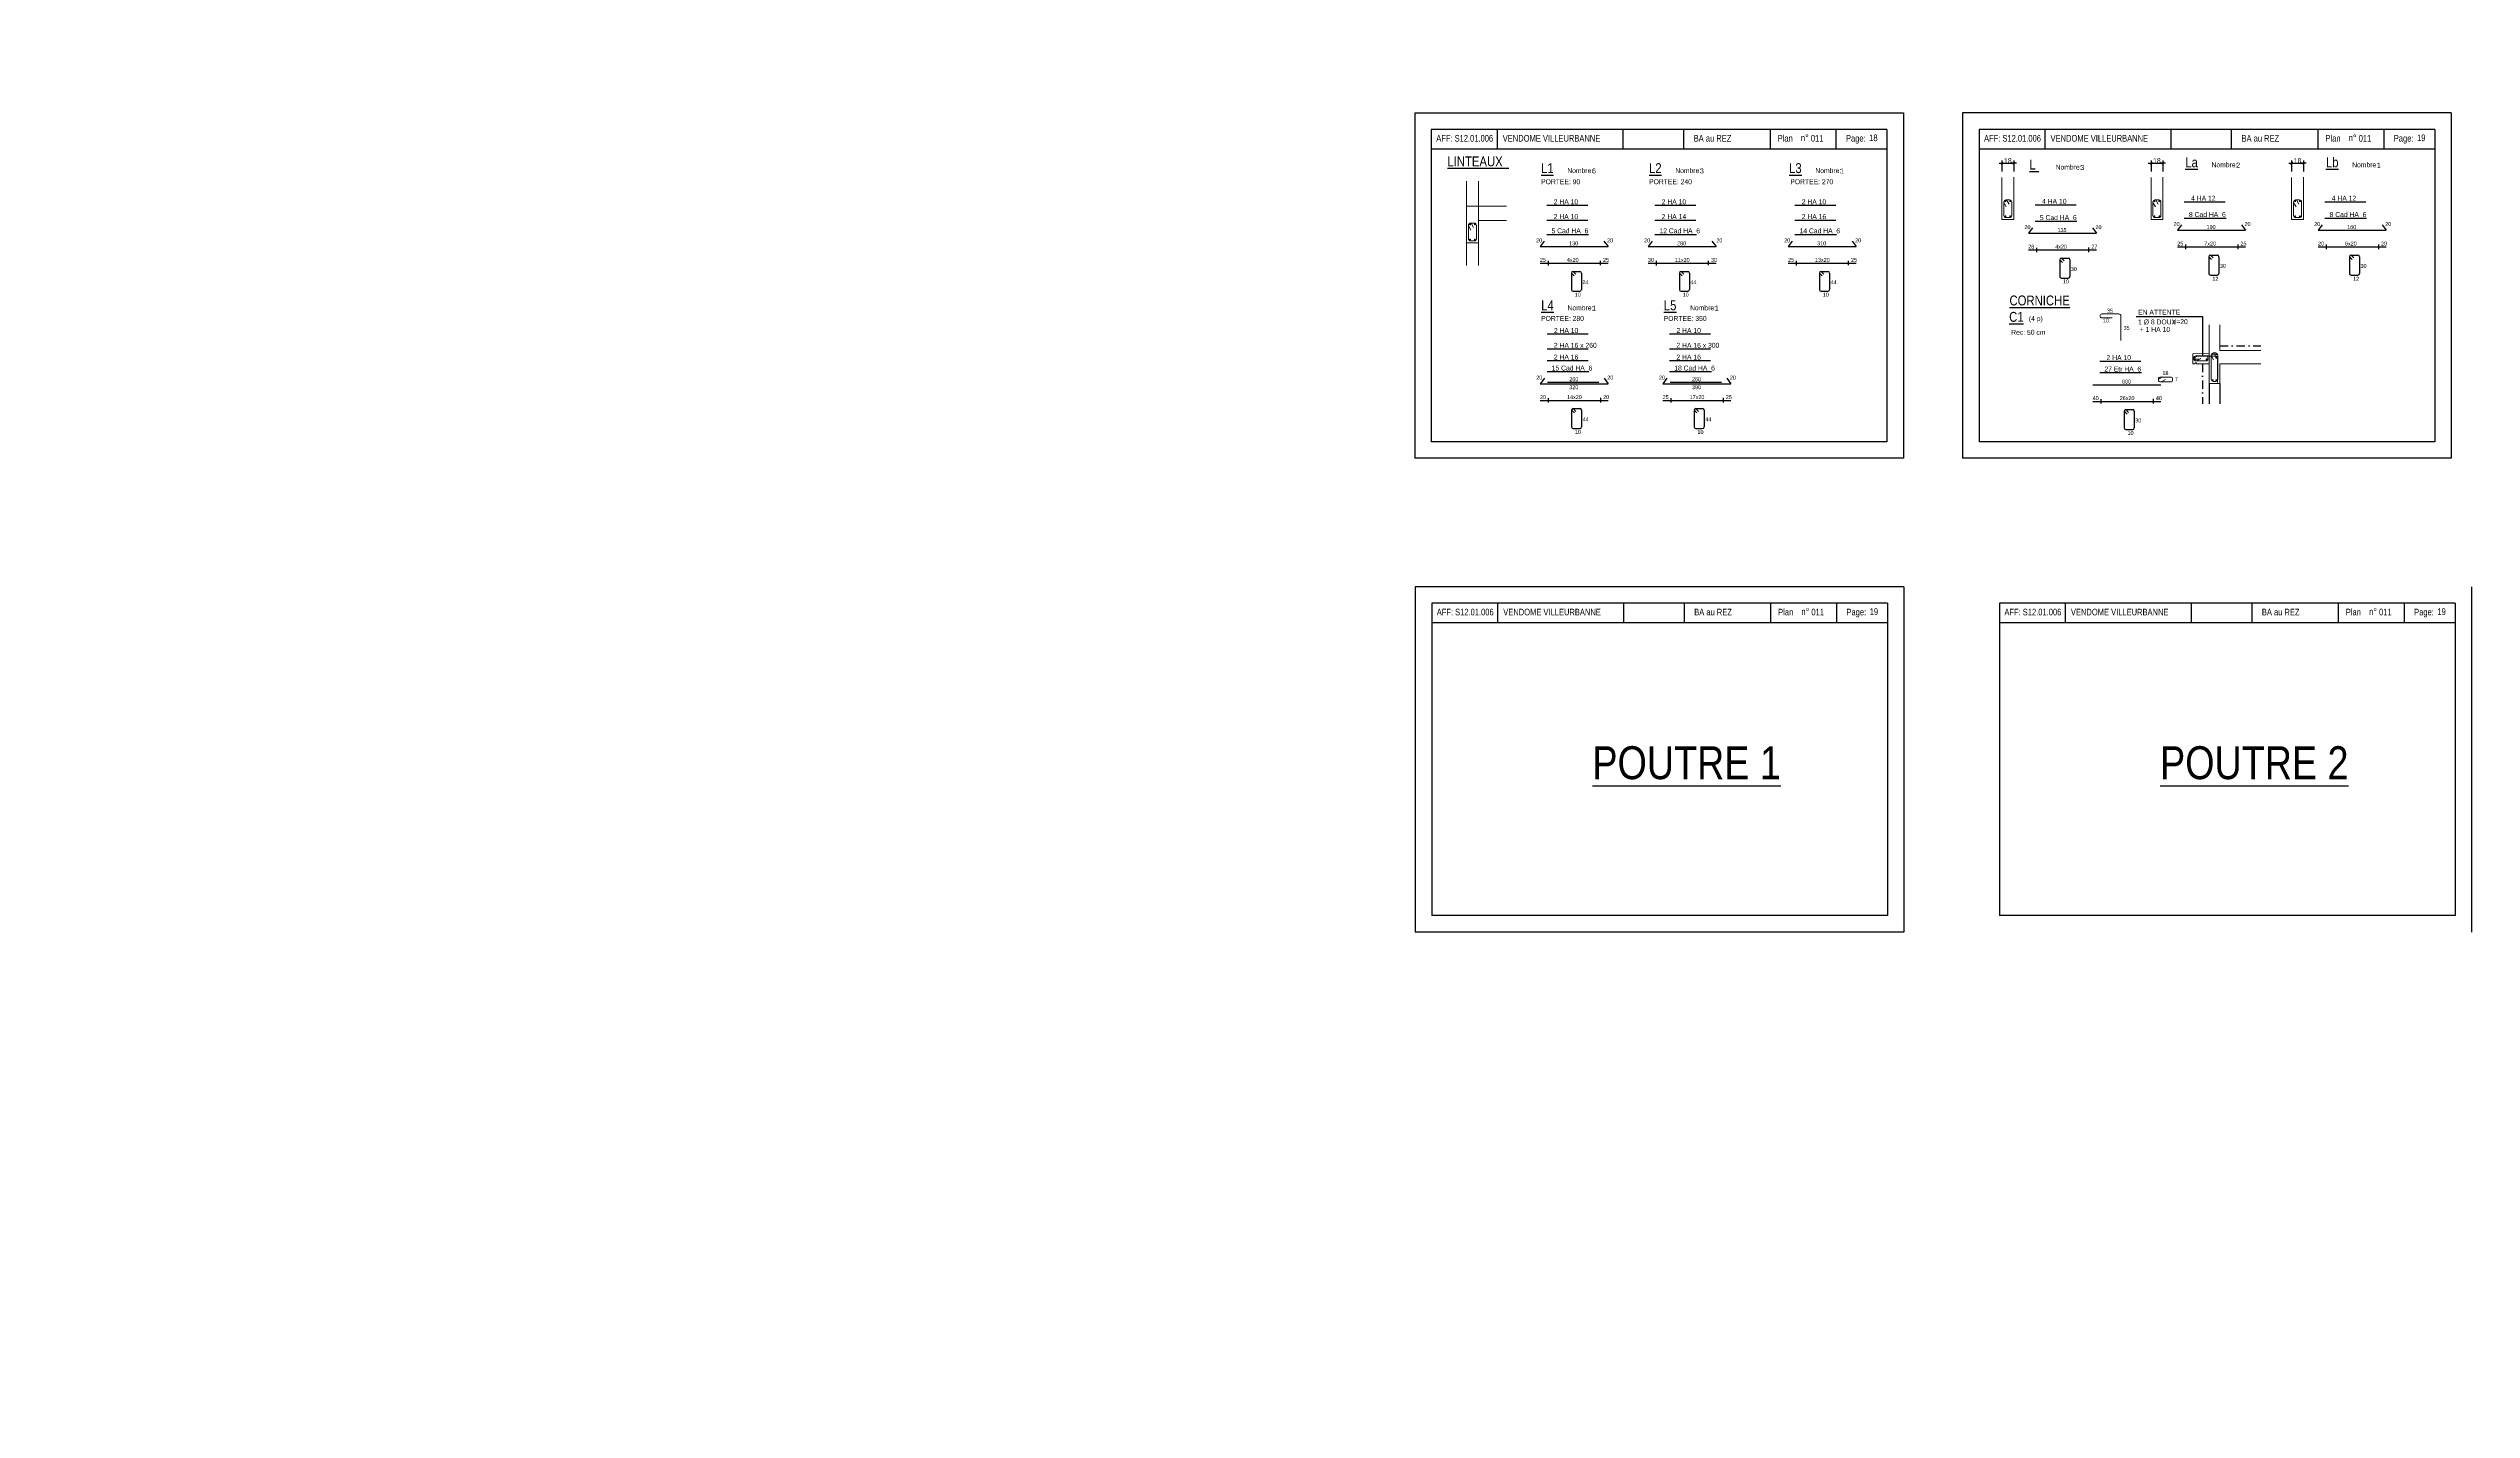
# Model space of a CAD drawing. Header units: metres. Extents: x -9927 to 45032, y -190416 to 12166.
# Drawn here: x -3741 to 3624, y -89698 to -85560 of the extents above; entities that cross this region are included whole.
import ezdxf
from ezdxf.enums import TextEntityAlignment as Align

# ---------------------------------------------------------------- set-up
doc = ezdxf.new("R2010")
doc.units = ezdxf.units.M
doc.header["$PDMODE"] = 65
doc.linetypes.add('TIRETPTX2', pattern=[50.8, 25.4, -12.7, 0, -12.7])
for name, color, linetype in [('01_cote_gen', 4, 'Continuous'), ('01_fenetres', 171, 'Continuous'), ('01_linteaux', 3, 'Continuous'), ('01_murs_coup', 5, 'Continuous'), ('01_poch_murs', 251, 'Continuous'), ('01_texte', 230, 'Continuous'), ('AA_COTES', 2, 'Continuous')]:
    doc.layers.add(name, color=color, linetype=linetype)
doc.styles.add('STYLE2', font='ARIALN.TTF')
doc.dimstyles.new('JB25', dxfattribs={"dimscale": 0.1, "dimtxt": 150, "dimasz": 17, "dimexe": 0.1, "dimexo": 0.1, "dimgap": 0.09, "dimtad": 1, "dimdec": 1, "dimlfac": 0.5, "dimdsep": 46, "dimtxsty": 'STYLE2', "dimblk1": 'BOND_G', "dimblk2": 'BOND_D', "dimsah": 1, "dimcen": 1.5, "dimdle": 0.01, "dimse1": 1, "dimse2": 1, "dimclrd": 4, "dimclre": 2, "dimclrt": 5, "dimadec": 0, "dimazin": 0, "dimtfac": 2.333333, "dimtdec": 1, "dimtix": 1, "dimtmove": 2, "dimatfit": 3, "dimldrblk": 'BOND_G', "dimfxl": 1, "dimtolj": 1, "dimtzin": 0, "dimarcsym": 0})

# ---------------------------------------------------------------- blocks, each defined once
blk = doc.blocks.new('BOND_G')
at = {"layer": 'AA_COTES', "color": 0}
for p, q in [((5, 0), (-5, 0)), ((1.8, 1.8), (-1.8, -1.8)), ((0, -5), (0, 15))]:
    blk.add_line(p, q, dxfattribs=at)
blk = doc.blocks.new('BOND_D')
at = {"layer": 'AA_COTES', "color": 0}
for p, q in [((5, 0), (-5, 0)), ((-1.8, -1.8), (1.8, 1.8)), ((0, 5), (0, -15))]:
    blk.add_line(p, q, dxfattribs=at)
blk = doc.blocks.new('*D805')
at = {"layer": '01_cote_gen', "color": 4, "lineweight": -2, "transparency": 16777216}
blk.add_line((2198, -85909.1), (2230.6, -85909.1), dxfattribs=at)
at = {"layer": 'DEFPOINTS', "color": 0, "lineweight": 0, "transparency": 16777216}
for p in [(2232.3, -85909.1), (2196.3, -85952.6), (2232.3, -85952.1)]:
    blk.add_point(p, dxfattribs=at)
at = {"layer": '01_cote_gen', "color": 4, "lineweight": -2, "transparency": 16777216, "xscale": 1.7, "yscale": 1.7, "zscale": 1.7, "rotation": 180}
blk.add_blockref('BOND_G', (2196.3, -85909.1), dxfattribs=at)
at = {"layer": '01_cote_gen', "color": 4, "lineweight": -2, "transparency": 16777216, "xscale": 1.7, "yscale": 1.7, "zscale": 1.7}
blk.add_blockref('BOND_D', (2232.3, -85909.1), dxfattribs=at)
at = {"layer": '01_cote_gen', "color": 5, "transparency": 16777216, "insert": (2214.3, -85901.5), "char_height": 15, "attachment_point": 5, "style": 'STYLE2'}
blk.add_mtext('\\A1;18', dxfattribs=at)
blk = doc.blocks.new('*D806')
at = {"layer": '01_cote_gen', "color": 4, "lineweight": -2, "transparency": 16777216}
blk.add_line((2651.1, -85909.1), (2683.7, -85909.1), dxfattribs=at)
at = {"layer": 'DEFPOINTS', "color": 0, "lineweight": 0, "transparency": 16777216}
for p in [(2685.4, -85909.1), (2649.4, -85952.6), (2685.4, -85952.1)]:
    blk.add_point(p, dxfattribs=at)
at = {"layer": '01_cote_gen', "color": 4, "lineweight": -2, "transparency": 16777216, "xscale": 1.7, "yscale": 1.7, "zscale": 1.7, "rotation": 180}
blk.add_blockref('BOND_G', (2649.4, -85909.1), dxfattribs=at)
at = {"layer": '01_cote_gen', "color": 4, "lineweight": -2, "transparency": 16777216, "xscale": 1.7, "yscale": 1.7, "zscale": 1.7}
blk.add_blockref('BOND_D', (2685.4, -85909.1), dxfattribs=at)
at = {"layer": '01_cote_gen', "color": 5, "transparency": 16777216, "insert": (2667.4, -85901.5), "char_height": 15, "attachment_point": 5, "style": 'STYLE2'}
blk.add_mtext('\\A1;18', dxfattribs=at)
blk = doc.blocks.new('*D807')
at = {"layer": '01_cote_gen', "color": 4, "lineweight": -2, "transparency": 16777216}
blk.add_line((3078.6, -85909.1), (3111.2, -85909.1), dxfattribs=at)
at = {"layer": 'DEFPOINTS', "color": 0, "lineweight": 0, "transparency": 16777216}
for p in [(3112.9, -85909.1), (3076.9, -85952.6), (3112.9, -85952.1)]:
    blk.add_point(p, dxfattribs=at)
at = {"layer": '01_cote_gen', "color": 4, "lineweight": -2, "transparency": 16777216, "xscale": 1.7, "yscale": 1.7, "zscale": 1.7, "rotation": 180}
blk.add_blockref('BOND_G', (3076.9, -85909.1), dxfattribs=at)
at = {"layer": '01_cote_gen', "color": 4, "lineweight": -2, "transparency": 16777216, "xscale": 1.7, "yscale": 1.7, "zscale": 1.7}
blk.add_blockref('BOND_D', (3112.9, -85909.1), dxfattribs=at)
at = {"layer": '01_cote_gen', "color": 5, "transparency": 16777216, "insert": (3094.9, -85901.5), "char_height": 15, "attachment_point": 5, "style": 'STYLE2'}
blk.add_mtext('\\A1;18', dxfattribs=at)
blk = doc.blocks.new('*D1674')
at = {"layer": '01_poch_murs', "color": 4, "lineweight": -2, "transparency": 16777216}
blk.add_line((-3731, 82.3), (-3704.4, 82.3), dxfattribs=at)
at = {"layer": 'DEFPOINTS', "color": 0, "lineweight": 0, "transparency": 16777216}
for p in [(-3702.7, 82.3), (-3732.7, 0), (-3702.7, -169936.7)]:
    blk.add_point(p, dxfattribs=at)
at = {"layer": '01_poch_murs', "color": 4, "lineweight": -2, "transparency": 16777216, "xscale": 1.7, "yscale": 1.7, "zscale": 1.7, "rotation": 180}
blk.add_blockref('BOND_G', (-3732.7, 82.3), dxfattribs=at)
at = {"layer": '01_poch_murs', "color": 4, "lineweight": -2, "transparency": 16777216, "xscale": 1.7, "yscale": 1.7, "zscale": 1.7}
blk.add_blockref('BOND_D', (-3702.7, 82.3), dxfattribs=at)
at = {"layer": '01_poch_murs', "color": 5, "transparency": 16777216, "insert": (-3717.7, 90), "char_height": 15, "attachment_point": 5, "style": 'STYLE2'}
blk.add_mtext('\\A1;15', dxfattribs=at)
blk = doc.blocks.new('*D1681')
at = {"layer": '01_poch_murs', "color": 4, "lineweight": -2, "transparency": 16777216}
blk.add_line((-184.6, 82.3), (-158, 82.3), dxfattribs=at)
at = {"layer": 'DEFPOINTS', "color": 0, "lineweight": 0, "transparency": 16777216}
for p in [(-156.3, 82.3), (-186.3, 0), (-156.3, -170313.1)]:
    blk.add_point(p, dxfattribs=at)
at = {"layer": '01_poch_murs', "color": 4, "lineweight": -2, "transparency": 16777216, "xscale": 1.7, "yscale": 1.7, "zscale": 1.7, "rotation": 180}
blk.add_blockref('BOND_G', (-186.3, 82.3), dxfattribs=at)
at = {"layer": '01_poch_murs', "color": 4, "lineweight": -2, "transparency": 16777216, "xscale": 1.7, "yscale": 1.7, "zscale": 1.7}
blk.add_blockref('BOND_D', (-156.3, 82.3), dxfattribs=at)
at = {"layer": '01_poch_murs', "color": 5, "transparency": 16777216, "insert": (-171.3, 90), "char_height": 15, "attachment_point": 5, "style": 'STYLE2'}
blk.add_mtext('\\A1;15', dxfattribs=at)

msp = doc.modelspace()

# ---------------------------------------------------------------- linework, layer by layer
at = {"layer": '01_fenetres', "ltscale": 30}
for p, q in [((461.67, -85806.3), (461.67, -86756.3)), ((461.67, -85806.3), (461.67, -86756.3)), ((461.67, -85806.3), (461.67, -86756.3)), ((1846.67, -85806.3), (461.67, -85806.3)), ((1846.67, -85866.3), (461.67, -85866.3)), ((661.67, -85806.3), (661.67, -85866.3)), ((1044.17, -85806.3), (1044.17, -85866.3)), ((1228.43, -85806.3), (1228.43, -85866.3)), ((1492.53, -85866.3), (1492.53, -85806.3)), ((1692.53, -85866.3), (1692.53, -85806.3)), ((1846.67, -85806.3), (1846.67, -86756.3)), ((2126.71, -85806.3), (2126.71, -86756.3)), ((2126.71, -85806.3), (2126.71, -86756.3)), ((2126.71, -85806.3), (2126.71, -86756.3)), ((3511.71, -85806.3), (2126.71, -85806.3)), ((3511.71, -85866.3), (2126.71, -85866.3)), ((2326.71, -85806.3), (2326.71, -85866.3)), ((2709.21, -85806.3), (2709.21, -85866.3)), ((2893.47, -85806.3), (2893.47, -85866.3)), ((3157.57, -85866.3), (3157.57, -85806.3)), ((3357.57, -85866.3), (3357.57, -85806.3)), ((3511.71, -85806.3), (3511.71, -86756.3)), ((1846.67, -86756.3), (461.67, -86756.3)), ((3511.71, -86756.3), (2126.71, -86756.3)), ((463.24, -87246.54), (463.24, -88196.54)), ((463.24, -87246.54), (463.24, -88196.54)), ((463.24, -87246.54), (463.24, -88196.54)), ((1848.24, -87246.54), (463.24, -87246.54)), ((663.24, -87246.54), (663.24, -87306.54)), ((1045.74, -87246.54), (1045.74, -87306.54)), ((1230.01, -87246.54), (1230.01, -87306.54)), ((1494.11, -87306.54), (1494.11, -87246.54)), ((1694.11, -87306.54), (1694.11, -87246.54)), ((1848.24, -87246.54), (1848.24, -88196.54)), ((2188.63, -87246.54), (2188.63, -88196.54)), ((2188.63, -87246.54), (2188.63, -88196.54)), ((2188.63, -87246.54), (2188.63, -88196.54)), ((3573.63, -87246.54), (2188.63, -87246.54)), ((2388.63, -87246.54), (2388.63, -87306.54)), ((2771.13, -87246.54), (2771.13, -87306.54)), ((2955.39, -87246.54), (2955.39, -87306.54)), ((3219.5, -87306.54), (3219.5, -87246.54)), ((3419.5, -87306.54), (3419.5, -87246.54)), ((3573.63, -87246.54), (3573.63, -88196.54)), ((1848.24, -87306.54), (463.24, -87306.54)), ((3573.63, -87306.54), (2188.63, -87306.54)), ((1848.24, -88196.54), (463.24, -88196.54)), ((3573.63, -88196.54), (2188.63, -88196.54))]:
    msp.add_line(p, q, dxfattribs=at)
at = {"layer": '01_linteaux', "linetype": 'ByBlock', "lineweight": 18}
for p, q in [((568.89, -85963.83), (568.89, -86220.47)), ((604.89, -85963.32), (604.89, -86220.47)), ((2196.28, -85952.61), (2196.28, -86080.68)), ((2208.28, -86020.68), (2220.28, -86020.68)), ((2210.67, -86020.68), (2217.9, -86033.66)), ((2232.28, -85952.09), (2232.28, -86080.68)), ((2649.4, -85952.61), (2649.4, -86080.68)), ((2661.4, -86020.68), (2673.4, -86020.68)), ((2663.79, -86020.68), (2671.02, -86033.66)), ((2685.4, -85952.09), (2685.4, -86080.68)), ((3076.87, -85952.61), (3076.87, -86080.68)), ((3088.87, -86020.68), (3100.87, -86020.68)), ((3091.26, -86020.68), (3098.49, -86033.66)), ((3112.87, -85952.09), (3112.87, -86080.68)), ((568.89, -86039.35), (689.96, -86039.35)), ((580.89, -86091.35), (592.89, -86091.35)), ((583.28, -86091.35), (590.51, -86104.33)), ((604.89, -86083.35), (689.96, -86083.35)), ((2196.28, -86080.68), (2218.28, -86080.68)), ((2202.28, -86026.68), (2202.28, -86068.68)), ((2202.28, -86028.84), (2209.51, -86041.83)), ((2208.28, -86074.68), (2220.28, -86074.68)), ((2218.28, -86080.68), (2232.28, -86080.68)), ((2218.28, -86080.68), (2218.28, -86080.68)), ((2226.28, -86026.68), (2226.28, -86068.68)), ((2649.4, -86080.68), (2671.4, -86080.68)), ((2655.4, -86026.68), (2655.4, -86068.68)), ((2655.4, -86028.84), (2662.63, -86041.83)), ((2661.4, -86074.68), (2673.4, -86074.68)), ((2671.4, -86080.68), (2685.4, -86080.68)), ((2671.4, -86080.68), (2671.4, -86080.68)), ((2679.4, -86026.68), (2679.4, -86068.68)), ((3076.87, -86080.68), (3098.87, -86080.68)), ((3082.87, -86026.68), (3082.87, -86068.68)), ((3082.87, -86028.84), (3090.1, -86041.83)), ((3088.87, -86074.68), (3100.87, -86074.68)), ((3098.87, -86080.68), (3112.87, -86080.68)), ((3098.87, -86080.68), (3098.87, -86080.68)), ((3106.87, -86026.68), (3106.87, -86068.68)), ((568.89, -86151.35), (590.89, -86151.35)), ((574.89, -86097.35), (574.89, -86139.35)), ((574.89, -86099.51), (582.12, -86112.5)), ((580.89, -86145.35), (592.89, -86145.35)), ((590.89, -86151.35), (604.89, -86151.35)), ((590.89, -86151.35), (590.89, -86151.35)), ((598.89, -86097.35), (598.89, -86139.35)), ((2499.99, -86367.33), (2551.66, -86367.33)), ((2499.99, -86379.33), (2530.91, -86379.33)), ((2557.66, -86373.33), (2557.66, -86448.01)), ((2779.48, -86501.7), (2792.47, -86494.47)), ((2779.48, -86504.09), (2779.48, -86501.07)), ((2784.65, -86495.34), (2845.22, -86495.34)), ((2799.17, -86505.33), (2784.65, -86505.33)), ((2785.48, -86495.07), (2827.48, -86495.07)), ((2785.48, -86510.09), (2816.4, -86510.09)), ((2787.65, -86510.09), (2800.63, -86502.86)), ((2822.4, -86504.09), (2822.4, -86501.07)), ((2832.29, -86491.91), (2832.29, -86566.59)), ((2832.29, -86494.08), (2839.52, -86507.07)), ((2838.29, -86485.91), (2846.29, -86485.91)), ((2840.68, -86485.91), (2847.92, -86498.9)), ((2851.22, -86501.34), (2851.22, -86576.02)), ((2852.29, -86491.91), (2852.29, -86566.59)), ((2672.12, -86568.27), (2672.12, -86565.25)), ((2672.31, -86565.88), (2685.3, -86558.65)), ((2709.04, -86559.25), (2678.12, -86559.25)), ((2678.12, -86574.27), (2709.04, -86574.27)), ((2680.48, -86574.27), (2693.46, -86567.04)), ((2715.04, -86568.27), (2715.04, -86565.25)), ((2838.29, -86572.59), (2846.29, -86572.59))]:
    msp.add_line(p, q, dxfattribs=at)
at = {"layer": '01_linteaux', "linetype": 'Continuous'}
for p, q in [((2301.02, -86166.09), (2301.02, -86179.5)), ((2459.76, -86165.43), (2459.76, -86179.38)), ((2730.14, -86163.45), (2936.59, -86163.45)), ((2754.14, -86156.74), (2754.14, -86170.16)), ((2912.88, -86156.09), (2912.88, -86170.03)), ((3157.6, -86163.45), (3364.06, -86163.45)), ((3181.61, -86156.74), (3181.61, -86170.16)), ((3340.35, -86156.09), (3340.35, -86170.03)), ((792.66, -86212.98), (999.12, -86212.98)), ((816.67, -86206.28), (816.67, -86219.69)), ((892.73, -86238.03), (913.35, -86238.03)), ((892.73, -86238.03), (901.13, -86246.36)), ((975.41, -86205.62), (975.41, -86219.57)), ((1120.87, -86212.98), (1327.33, -86212.98)), ((1144.87, -86206.28), (1144.87, -86219.69)), ((1220.94, -86238.03), (1241.56, -86238.03)), ((1220.94, -86238.03), (1229.34, -86246.36)), ((1303.61, -86205.62), (1303.61, -86219.57)), ((1546.6, -86212.98), (1753.06, -86212.98)), ((1570.61, -86206.28), (1570.61, -86219.69)), ((1646.67, -86238.03), (1667.29, -86238.03)), ((1646.67, -86238.03), (1655.07, -86246.36)), ((1729.35, -86205.62), (1729.35, -86219.57)), ((2277.01, -86172.79), (2483.47, -86172.79)), ((2372.08, -86202.84), (2372.08, -86253.37)), ((2372.08, -86202.84), (2380.49, -86211.17)), ((2377.08, -86197.84), (2397.71, -86197.84)), ((2377.08, -86197.84), (2385.49, -86206.17)), ((2402.71, -86202.84), (2402.71, -86253.37)), ((2825.2, -86193.5), (2825.2, -86244.03)), ((2825.2, -86193.5), (2833.61, -86201.82)), ((2830.2, -86188.5), (2850.83, -86188.5)), ((2830.2, -86188.5), (2838.61, -86196.82)), ((2855.83, -86193.5), (2855.83, -86244.03)), ((3252.67, -86193.5), (3252.67, -86244.03)), ((3252.67, -86193.5), (3261.08, -86201.82)), ((3257.67, -86188.5), (3278.29, -86188.5)), ((3257.67, -86188.5), (3266.08, -86196.82)), ((3283.29, -86193.5), (3283.29, -86244.03)), ((887.73, -86243.03), (887.73, -86293.56)), ((887.73, -86243.03), (896.13, -86251.36)), ((892.73, -86298.56), (913.35, -86298.56)), ((918.35, -86243.03), (918.35, -86293.56)), ((918.35, -86291.53), (918.35, -86293.56)), ((1215.94, -86243.03), (1215.94, -86293.56)), ((1215.94, -86243.03), (1224.34, -86251.36)), ((1220.94, -86298.56), (1241.56, -86298.56)), ((1246.56, -86243.03), (1246.56, -86293.56)), ((1246.56, -86291.53), (1246.56, -86293.56)), ((1641.67, -86243.03), (1641.67, -86293.56)), ((1641.67, -86243.03), (1650.07, -86251.36)), ((1646.67, -86298.56), (1667.29, -86298.56)), ((1672.29, -86243.03), (1672.29, -86293.56)), ((1672.29, -86291.53), (1672.29, -86293.56)), ((2377.08, -86258.37), (2397.71, -86258.37)), ((2402.71, -86251.34), (2402.71, -86253.37)), ((2830.2, -86249.03), (2850.83, -86249.03)), ((2855.83, -86241.99), (2855.83, -86244.03)), ((3257.67, -86249.03), (3278.29, -86249.03)), ((3283.29, -86241.99), (3283.29, -86244.03)), ((793.19, -86630.1), (999.65, -86630.1)), ((817.2, -86623.4), (817.2, -86636.81)), ((888.26, -86660.15), (888.26, -86710.68)), ((888.26, -86660.15), (896.66, -86668.47)), ((893.26, -86655.15), (913.88, -86655.15)), ((893.26, -86655.15), (901.66, -86663.47)), ((918.88, -86660.15), (918.88, -86710.68)), ((975.94, -86622.74), (975.94, -86636.69)), ((1165.84, -86630.1), (1372.3, -86630.1)), ((1189.85, -86623.4), (1189.85, -86636.81)), ((1260.91, -86660.15), (1260.91, -86710.68)), ((1260.91, -86660.15), (1269.31, -86668.47)), ((1265.91, -86655.15), (1286.53, -86655.15)), ((1265.91, -86655.15), (1274.31, -86663.47)), ((1291.53, -86660.15), (1291.53, -86710.68)), ((1348.59, -86622.74), (1348.59, -86636.69)), ((2473.02, -86633.23), (2679.48, -86633.23)), ((2497.02, -86626.52), (2497.02, -86639.94)), ((2568.09, -86663.28), (2568.09, -86713.81)), ((2568.09, -86663.28), (2576.49, -86671.6)), ((2573.09, -86658.28), (2593.71, -86658.28)), ((2573.09, -86658.28), (2581.49, -86666.6)), ((2598.71, -86663.28), (2598.71, -86713.81)), ((2655.76, -86625.87), (2655.76, -86639.81)), ((893.26, -86715.68), (913.88, -86715.68)), ((918.88, -86708.65), (918.88, -86710.68)), ((1265.91, -86715.68), (1286.53, -86715.68)), ((1291.53, -86708.65), (1291.53, -86710.68)), ((2573.09, -86718.81), (2593.71, -86718.81)), ((2598.71, -86711.77), (2598.71, -86713.81))]:
    msp.add_line(p, q, dxfattribs=at)
at = {"layer": '01_linteaux', "linetype": 'TIRETPTX2'}
for p, q in [((2806.29, -86518.59), (2806.29, -86640.16)), ((2858.29, -86464.59), (2983.18, -86464.59))]:
    msp.add_line(p, q, dxfattribs=at)
at = {"layer": '01_linteaux'}
for p, q in [((2826.29, -86578.59), (2826.29, -86640.16)), ((2858.29, -86578.59), (2858.29, -86640.16))]:
    msp.add_line(p, q, dxfattribs=at)
at = {"layer": '01_linteaux', "linetype": 'ByBlock', "lineweight": 18}
for centre, radius, start, end in [((2208.28, -86026.68), 6, 90, 180), ((2220.28, -86026.68), 6, 0, 90), ((2661.4, -86026.68), 6, 90, 180), ((2673.4, -86026.68), 6, 0, 90), ((3088.87, -86026.68), 6, 90, 180), ((3100.87, -86026.68), 6, 0, 90), ((580.89, -86097.35), 6, 90, 180), ((592.89, -86097.35), 6, 0, 90), ((2208.28, -86068.68), 6, 180, 270), ((2220.28, -86068.68), 6, 270, 0), ((2661.4, -86068.68), 6, 180, 270), ((2673.4, -86068.68), 6, 270, 0), ((3088.87, -86068.68), 6, 180, 270), ((3100.87, -86068.68), 6, 270, 0), ((580.89, -86139.35), 6, 180, 270), ((592.89, -86139.35), 6, 270, 0), ((2499.99, -86373.33), 6, 90, 180), ((2499.99, -86373.33), 6, 180, 270), ((2551.66, -86373.33), 6, 0, 90), ((2785.48, -86501.07), 6, 90, 180), ((2785.48, -86504.09), 6, 180, 270), ((2784.65, -86500.33), 4.99, 90, 270), ((2816.4, -86501.07), 6, 0, 90), ((2816.4, -86504.09), 6, 270, 0), ((2838.29, -86491.91), 6, 90, 180), ((2845.22, -86501.34), 6, 0, 90), ((2846.29, -86491.91), 6, 0, 90), ((2678.12, -86565.25), 6, 90, 180), ((2678.12, -86568.27), 6, 180, 270), ((2709.04, -86565.25), 6, 0, 90), ((2709.04, -86568.27), 6, 270, 0), ((2838.29, -86566.59), 6, 180, 270), ((2846.29, -86566.59), 6, 270, 0)]:
    msp.add_arc(centre, radius, start, end, dxfattribs=at)
at = {"layer": '01_linteaux', "linetype": 'Continuous'}
for centre, start, end in [((892.73, -86243.03), 90, 180), ((913.35, -86243.03), 0, 90), ((1220.94, -86243.03), 90, 180), ((1241.56, -86243.03), 0, 90), ((1646.67, -86243.03), 90, 180), ((1667.29, -86243.03), 0, 90), ((2377.08, -86202.84), 90, 180), ((2397.71, -86202.84), 0, 90), ((2830.2, -86193.5), 90, 180), ((2850.83, -86193.5), 0, 90), ((3257.67, -86193.5), 90, 180), ((3278.29, -86193.5), 0, 90), ((892.73, -86293.56), 180, 270), ((913.35, -86293.56), 270, 0), ((1220.94, -86293.56), 180, 270), ((1241.56, -86293.56), 270, 0), ((1646.67, -86293.56), 180, 270), ((1667.29, -86293.56), 270, 0), ((2377.08, -86253.37), 180, 270), ((2397.71, -86253.37), 270, 0), ((2830.2, -86244.03), 180, 270), ((2850.83, -86244.03), 270, 0), ((3257.67, -86244.03), 180, 270), ((3278.29, -86244.03), 270, 0), ((893.26, -86660.15), 90, 180), ((913.88, -86660.15), 0, 90), ((1265.91, -86660.15), 90, 180), ((1286.53, -86660.15), 0, 90), ((2573.09, -86663.28), 90, 180), ((2593.71, -86663.28), 0, 90), ((893.26, -86710.68), 180, 270), ((913.88, -86710.68), 270, 0), ((1265.91, -86710.68), 180, 270), ((1286.53, -86710.68), 270, 0), ((2573.09, -86713.81), 180, 270), ((2593.71, -86713.81), 270, 0)]:
    msp.add_arc(centre, 5, start, end, dxfattribs=at)
at = {"layer": '01_murs_coup', "linetype": 'Continuous', "lineweight": 0}
for p, q in [((2826.29, -86400.26), (2826.29, -86518.59)), ((2858.29, -86400.26), (2858.29, -86478.59)), ((2858.29, -86462.59), (2858.29, -86478.59)), ((2826.29, -86486.59), (2776.29, -86488.59)), ((2776.29, -86488.59), (2776.29, -86518.59)), ((2782.29, -86518.59), (2776.29, -86518.59)), ((2786.29, -86514.59), (2786.29, -86518.59)), ((2826.29, -86518.59), (2786.29, -86518.59)), ((2826.29, -86518.59), (2826.29, -86578.59)), ((2858.29, -86478.59), (2983.18, -86478.59)), ((2858.29, -86578.59), (2858.29, -86518.59)), ((2858.29, -86518.59), (2983.18, -86518.59)), ((2826.29, -86578.59), (2858.29, -86578.59))]:
    msp.add_line(p, q, dxfattribs=at)
msp.add_arc((2786.29, -86518.59), 4, 90, 180, dxfattribs=at)
at = {"layer": '01_texte', "ltscale": 30}
for p, q in [((411.67, -85756.3), (411.67, -86806.3)), ((411.67, -85756.3), (1896.67, -85756.3)), ((1896.67, -85756.3), (1896.67, -86806.3)), ((2076.71, -85756.3), (2076.71, -86806.3)), ((3561.71, -85756.3), (2076.71, -85756.3)), ((3561.71, -85756.3), (3561.71, -86806.3)), ((813.03, -86036.92), (937.65, -86036.92)), ((813.03, -86082), (937.65, -86082)), ((1141.23, -86036.92), (1265.86, -86036.92)), ((1141.23, -86082), (1265.86, -86082)), ((1566.97, -86036.92), (1691.59, -86036.92)), ((1566.97, -86082), (1691.59, -86082)), ((2297.38, -86035.49), (2422.01, -86035.49)), ((2297.38, -86085.47), (2424.23, -86085.47)), ((2750.5, -86026.14), (2875.13, -86026.14)), ((2750.5, -86076.12), (2877.35, -86076.12)), ((3177.97, -86026.14), (3302.59, -86026.14)), ((3177.97, -86076.12), (3304.81, -86076.12)), ((805.08, -86145.9), (792.66, -86162.45)), ((792.66, -86162.45), (999.12, -86162.45)), ((813.03, -86125.66), (939.87, -86125.66)), ((986.7, -86145.9), (999.12, -86162.45)), ((1133.28, -86145.9), (1120.87, -86162.45)), ((1120.87, -86162.45), (1327.33, -86162.45)), ((1141.23, -86125.66), (1268.08, -86125.66)), ((1314.91, -86145.9), (1327.33, -86162.45)), ((1559.02, -86145.9), (1546.6, -86162.45)), ((1546.6, -86162.45), (1753.06, -86162.45)), ((1566.97, -86125.66), (1693.81, -86125.66)), ((1740.64, -86145.9), (1753.06, -86162.45)), ((2289.43, -86105.71), (2277.01, -86122.26)), ((2277.01, -86122.26), (2483.47, -86122.26)), ((2471.06, -86105.71), (2483.47, -86122.26)), ((2742.55, -86096.37), (2730.14, -86112.92)), ((2730.14, -86112.92), (2936.59, -86112.92)), ((2924.18, -86096.37), (2936.59, -86112.92)), ((3170.02, -86096.37), (3157.6, -86112.92)), ((3157.6, -86112.92), (3364.06, -86112.92)), ((3351.65, -86096.37), (3364.06, -86112.92)), ((813.56, -86428.23), (938.18, -86428.23)), ((1186.21, -86428.23), (1310.83, -86428.23)), ((813.56, -86473.31), (938.18, -86473.31)), ((813.56, -86509.05), (938.18, -86509.05)), ((1186.21, -86473.31), (1310.83, -86473.31)), ((1186.21, -86509.05), (1310.83, -86509.05)), ((2493.38, -86510.58), (2618.01, -86510.58)), ((805.61, -86563.02), (793.19, -86579.57)), ((793.19, -86579.57), (999.65, -86579.57)), ((813.56, -86542.78), (940.4, -86542.78)), ((815.54, -86574.61), (970.84, -86574.61)), ((987.23, -86563.02), (999.65, -86579.57)), ((1178.26, -86563.02), (1165.84, -86579.57)), ((1165.84, -86579.57), (1372.3, -86579.57)), ((1186.21, -86542.78), (1313.05, -86542.78)), ((1188.19, -86574.61), (1343.49, -86574.61)), ((1359.89, -86563.02), (1372.3, -86579.57)), ((2473.02, -86582.7), (2679.48, -86582.7)), ((2493.38, -86545.9), (2620.23, -86545.9)), ((1896.67, -86806.3), (411.67, -86806.3)), ((3561.71, -86806.3), (2076.71, -86806.3)), ((413.24, -87196.54), (413.24, -88246.54)), ((1898.24, -87196.54), (413.24, -87196.54)), ((1898.24, -87196.54), (1898.24, -88246.54)), ((3623.63, -87196.54), (3623.63, -88246.54)), ((1898.24, -88246.54), (413.24, -88246.54))]:
    msp.add_line(p, q, dxfattribs=at)
at = {"layer": '01_texte'}
for p, q in [((2806.48, -86376.34), (2604.32, -86376.34)), ((2806.48, -86495.07), (2806.48, -86376.34))]:
    msp.add_line(p, q, dxfattribs=at)
at = {"layer": '01_texte', "ltscale": 30, "const_width": 3, "flags": 128}
for points in [[(580.96, -86095.27, 1), (577.96, -86095.27, 1)], [(592.81, -86095.27, -1), (595.81, -86095.27, -1)], [(2208.35, -86024.6, 1), (2205.35, -86024.6, 1)], [(2208.35, -86070.75, -1), (2205.35, -86070.75, -1)], [(2220.2, -86024.6, -1), (2223.2, -86024.6, -1)], [(2220.2, -86070.75, 1), (2223.2, -86070.75, 1)], [(2661.47, -86024.6, 1), (2658.47, -86024.6, 1)], [(2661.47, -86070.75, -1), (2658.47, -86070.75, -1)], [(2673.32, -86024.6, -1), (2676.32, -86024.6, -1)], [(2673.32, -86070.75, 1), (2676.32, -86070.75, 1)], [(3088.94, -86024.6, 1), (3085.94, -86024.6, 1)], [(3088.94, -86070.75, -1), (3085.94, -86070.75, -1)], [(3100.79, -86024.6, -1), (3103.79, -86024.6, -1)], [(3100.79, -86070.75, 1), (3103.79, -86070.75, 1)], [(580.96, -86141.42, -1), (577.96, -86141.42, -1)], [(592.81, -86141.42, 1), (595.81, -86141.42, 1)], [(2783.41, -86504.02, 1), (2783.41, -86507.02, 1)], [(2818.48, -86504.02, -1), (2818.48, -86507.02, -1)], [(2838.37, -86489.84, 1), (2835.37, -86489.84, 1)], [(2846.22, -86489.84, -1), (2849.22, -86489.84, -1)], [(2846.22, -86500.62, -1), (2849.22, -86500.62, -1)], [(2838.37, -86568.66, -1), (2835.37, -86568.66, -1)], [(2846.22, -86568.66, 1), (2849.22, -86568.66, 1)]]:
    msp.add_lwpolyline(points, format="xyb", close=True, dxfattribs=at)

# ---------------------------------------------------------------- texts
at = {"layer": '01_texte', "style": 'STYLE2'}
for s, height, p in [('AFF:', 20, (476.96, -85843.45)), ('S12.01.006', 20, (532.63, -85843.45)), ('VENDOME VILLEURBANNE', 20, (679.01, -85843.45)), ('BA au REZ', 20, (1259.37, -85843.45)), ('Plan', 20, (1514.58, -85843.45)), ('n%%D', 20, (1585.26, -85842.01)), ('011', 20, (1615.61, -85843.45)), ('Page:', 20, (1722.25, -85843.45)), ('18', 20, (1792.93, -85842.01)), ('AFF:', 20, (2142, -85843.45)), ('S12.01.006', 20, (2197.67, -85843.45)), ('VENDOME VILLEURBANNE', 20, (2344.05, -85843.45)), ('BA au REZ', 20, (2924.41, -85843.45)), ('Plan', 20, (3179.62, -85843.45)), ('n%%D', 20, (3250.3, -85842.01)), ('011', 20, (3280.65, -85843.45)), ('Page:', 20, (3387.29, -85843.45)), ('19', 20, (3457.97, -85842.01)), ('%%UL1', 30, (795.45, -85939.1)), ('Nombre:', 15, (875.26, -85939.1)), ('6', 15, (950.68, -85940.11)), ('%%UL2', 30, (1123.65, -85939.1)), ('Nombre:', 15, (1203.47, -85939.1)), ('3', 15, (1278.88, -85940.11)), ('%%UL3', 30, (1549.39, -85939.1)), ('Nombre:', 15, (1629.2, -85939.1)), ('1', 15, (1704.62, -85940.11)), ('%%UL ', 30, (2279.8, -85928.57)), ('Nombre:', 15, (2359.61, -85928.57)), ('3', 15, (2435.03, -85929.58)), ('%%ULa', 30, (2753.56, -85921.52)), ('Nombre:', 15, (2833.38, -85921.52)), ('2', 15, (2908.79, -85922.52)), ('%%ULb', 30, (3181.03, -85921.52)), ('Nombre:', 15, (3260.84, -85921.52)), ('1', 15, (3336.26, -85922.52)), ('PORTEE: 90', 15, (795.62, -85972.96)), ('2 HA 10', 15, (833.9, -86033.97)), ('PORTEE: 240', 15, (1123.84, -85972.96)), ('2 HA 10', 15, (1162.1, -86033.97)), ('PORTEE: 270', 15, (1553.1, -85972.96)), ('2 HA 10', 15, (1587.84, -86033.97)), ('4 HA 10', 15, (2318.25, -86032.53)), ('4 HA 12', 15, (2771.37, -86023.18)), ('4 HA 12', 15, (3198.84, -86023.18)), ('2 HA 10', 15, (833.9, -86079.05)), ('2 HA 14', 15, (1162.1, -86079.05)), ('2 HA 16', 15, (1587.84, -86079.05)), ('5 Cad HA  6', 15, (2311.58, -86082.02)), ('20', 12, (2718, -86100.31)), ('8 Cad HA  6', 15, (2764.7, -86072.67)), ('20', 12, (2933.74, -86100.31)), ('20', 12, (3145.46, -86100.31)), ('8 Cad HA  6', 15, (3192.16, -86072.67)), ('20', 12, (3361.2, -86100.31)), ('20', 12, (780.52, -86149.85)), ('5 Cad HA  6', 15, (827.22, -86122.21)), ('130', 12, (880.78, -86158.66)), ('20', 12, (996.26, -86149.85)), ('20', 12, (1108.73, -86149.85)), ('12 Cad HA  6', 15, (1155.43, -86122.21)), ('280', 12, (1208.98, -86158.66)), ('20', 12, (1328.31, -86149.85)), ('20', 12, (1534.46, -86149.85)), ('14 Cad HA  6', 15, (1581.16, -86122.21)), ('310', 12, (1634.72, -86158.66)), ('20', 12, (1750.2, -86149.85)), ('20', 12, (2264.88, -86109.66)), ('28', 12, (2276.24, -86168.89)), ('4x20', 12, (2358.28, -86168.89)), ('135', 12, (2365.13, -86118.47)), ('27', 12, (2468.13, -86168.89)), ('20', 12, (2480.61, -86109.66)), ('25', 12, (2729.37, -86159.55)), ('7x20', 12, (2811.41, -86159.55)), ('190', 12, (2818.25, -86109.12)), ('25', 12, (2921.25, -86159.55)), ('20', 12, (3156.83, -86159.55)), ('6x20', 12, (3238.87, -86159.55)), ('160', 12, (3245.72, -86109.12)), ('20', 12, (3348.72, -86159.55)), ('25', 12, (791.89, -86209.08)), ('4x20', 12, (873.93, -86209.08)), ('25', 12, (983.78, -86209.08)), ('30', 12, (1120.1, -86209.08)), ('11x20', 12, (1202.14, -86209.08)), ('30', 12, (1311.98, -86209.08)), ('25', 12, (1545.83, -86209.08)), ('13x20', 12, (1627.87, -86209.08)), ('25', 12, (1737.72, -86209.08)), ('30', 12, (2405.65, -86236.66)), ('30', 12, (2858.78, -86227.32)), ('30', 12, (3286.24, -86227.32)), ('10', 12, (897.71, -86314.81)), ('24', 12, (921.3, -86276.85)), ('10', 12, (1225.92, -86314.81)), ('44', 12, (1249.51, -86276.85)), ('10', 12, (1651.66, -86314.81)), ('44', 12, (1675.24, -86276.85)), ('%%UCORNICHE', 30, (2219.29, -86341.4)), ('10', 12, (2382.07, -86274.62)), ('12', 12, (2835.93, -86266.57)), ('12', 12, (3263.4, -86266.57)), ('%%UL4', 30, (795.98, -86356.22)), ('PORTEE: 280', 15, (795.62, -86388.61)), ('Nombre:', 15, (875.79, -86356.22)), ('1', 15, (951.21, -86357.23)), ('%%UL5', 30, (1168.63, -86356.22)), ('PORTEE: 350', 15, (1168.27, -86388.61)), ('Nombre:', 15, (1248.44, -86356.22)), ('1', 15, (1323.86, -86357.23)), ('%%UC1', 30, (2218.31, -86391.23)), ('(4 p)', 15, (2278.03, -86388.98)), ('10', 12, (2503.36, -86393.34)), ('35', 12, (2515.79, -86363.42)), ('1 %%C 8 DOUX  ', 15, (2610.25, -86399.26)), ('EN ATTENTE', 15, (2610.25, -86369.58)), ('e=20', 15, (2714.76, -86398.37)), ('2 HA 10', 15, (834.43, -86425.27)), ('2 HA 16 x 260', 15, (834.43, -86470.35)), ('2 HA 10', 15, (1207.08, -86425.27)), ('2 HA 16 x 300', 15, (1207.08, -86470.35)), ('Rec: 50 cm', 15, (2224.47, -86430.84)), ('35', 12, (2566.13, -86415.93)), ('+ 1 HA 10', 15, (2615.33, -86422.09)), ('15 Cad HA  6', 15, (827.75, -86539.33)), ('2 HA 16', 15, (834.43, -86506.1)), ('18 Cad HA  6', 15, (1200.4, -86539.33)), ('2 HA 16', 15, (1207.08, -86506.1)), ('27 Etr HA  6', 15, (2507.58, -86542.45)), ('2 HA 10', 15, (2514.25, -86507.62)), ('20', 12, (781.05, -86566.97)), ('320', 12, (881.31, -86596.13)), ('260', 12, (881.31, -86571.81)), ('20', 12, (996.79, -86566.97)), ('20', 12, (1153.7, -86566.97)), ('390', 12, (1253.96, -86596.13)), ('260', 12, (1253.96, -86571.81)), ('20', 12, (1369.44, -86566.97)), ('600', 12, (2561.13, -86578.9)), ('18', 12, (2684.17, -86553.18)), ('7', 12, (2721.85, -86572.01)), ('20', 12, (792.42, -86626.2)), ('14x20', 12, (874.46, -86626.2)), ('44', 12, (921.83, -86693.97)), ('20', 12, (984.31, -86626.2)), ('25', 12, (1165.07, -86626.2)), ('17x20', 12, (1247.11, -86626.2)), ('44', 12, (1294.48, -86693.97)), ('25', 12, (1356.96, -86626.2)), ('40', 12, (2472.25, -86629.32)), ('26x20', 12, (2554.29, -86629.32)), ('40', 12, (2664.13, -86629.32)), ('10', 12, (898.25, -86731.93)), ('10', 12, (1270.9, -86731.93)), ('10', 12, (2578.07, -86735.06)), ('30', 12, (2601.66, -86697.09)), ('AFF:', 20, (478.54, -87283.69)), ('S12.01.006', 20, (534.2, -87283.69)), ('VENDOME VILLEURBANNE', 20, (680.59, -87283.69)), ('BA au REZ', 20, (1260.95, -87283.69)), ('Plan', 20, (1516.16, -87283.69)), ('n%%D', 20, (1586.84, -87282.25)), ('011', 20, (1617.18, -87283.69)), ('Page:', 20, (1723.83, -87283.69)), ('19', 20, (1794.51, -87282.25)), ('AFF:', 20, (2203.92, -87283.69)), ('S12.01.006', 20, (2259.59, -87283.69)), ('VENDOME VILLEURBANNE', 20, (2405.97, -87283.69)), ('BA au REZ', 20, (2986.34, -87283.69)), ('Plan', 20, (3241.54, -87283.69)), ('n%%D', 20, (3312.23, -87282.25)), ('011', 20, (3342.57, -87283.69)), ('Page:', 20, (3449.21, -87283.69)), ('19', 20, (3519.9, -87282.25)), ('%%UPOUTRE 1', 100, (951.52, -87781.64)), ('%%UPOUTRE 2', 100, (2676.9, -87781.64))]:
    msp.add_text(s, height=height, dxfattribs=at).set_placement(p)
msp.add_text('%%ULINTEAUX  ', height=30, dxfattribs=at).set_placement((604.39, -85903.92), align=Align.MIDDLE)

# ---------------------------------------------------------------- dimensions: what is measured, and where the dimension line sits
at = {"layer": '01_cote_gen'}
for base, p1, p2, picture, middle in [((2232.28, -85909.15), (2196.28, -85952.61), (2232.28, -85952.09), '*D805', (2214.28, -85901.48)), ((2685.4, -85909.15), (2649.4, -85952.61), (2685.4, -85952.09), '*D806', (2667.4, -85901.48)), ((3112.87, -85909.15), (3076.87, -85952.61), (3112.87, -85952.09), '*D807', (3094.87, -85901.48))]:
    dim = msp.add_linear_dim(base=base, p1=p1, p2=p2, dimstyle='JB25', dxfattribs=at)
    dim.commit()
    dim.dimension.update_dxf_attribs({"geometry": picture, "text_midpoint": middle})
at = {"layer": '01_poch_murs'}
for base, p1, p2, picture, middle in [((-3702.71, 82.34), (-3732.67, 0), (-3702.71, -169936.7), '*D1674', (-3717.69, 90)), ((-156.3, 82.34), (-186.26, 0), (-156.3, -170313.05), '*D1681', (-171.28, 90))]:
    dim = msp.add_linear_dim(base=base, p1=p1, p2=p2, dimstyle='JB25', dxfattribs=at)
    dim.commit()
    dim.dimension.update_dxf_attribs({"geometry": picture, "text_midpoint": middle})

doc.saveas('drawing.dxf')
